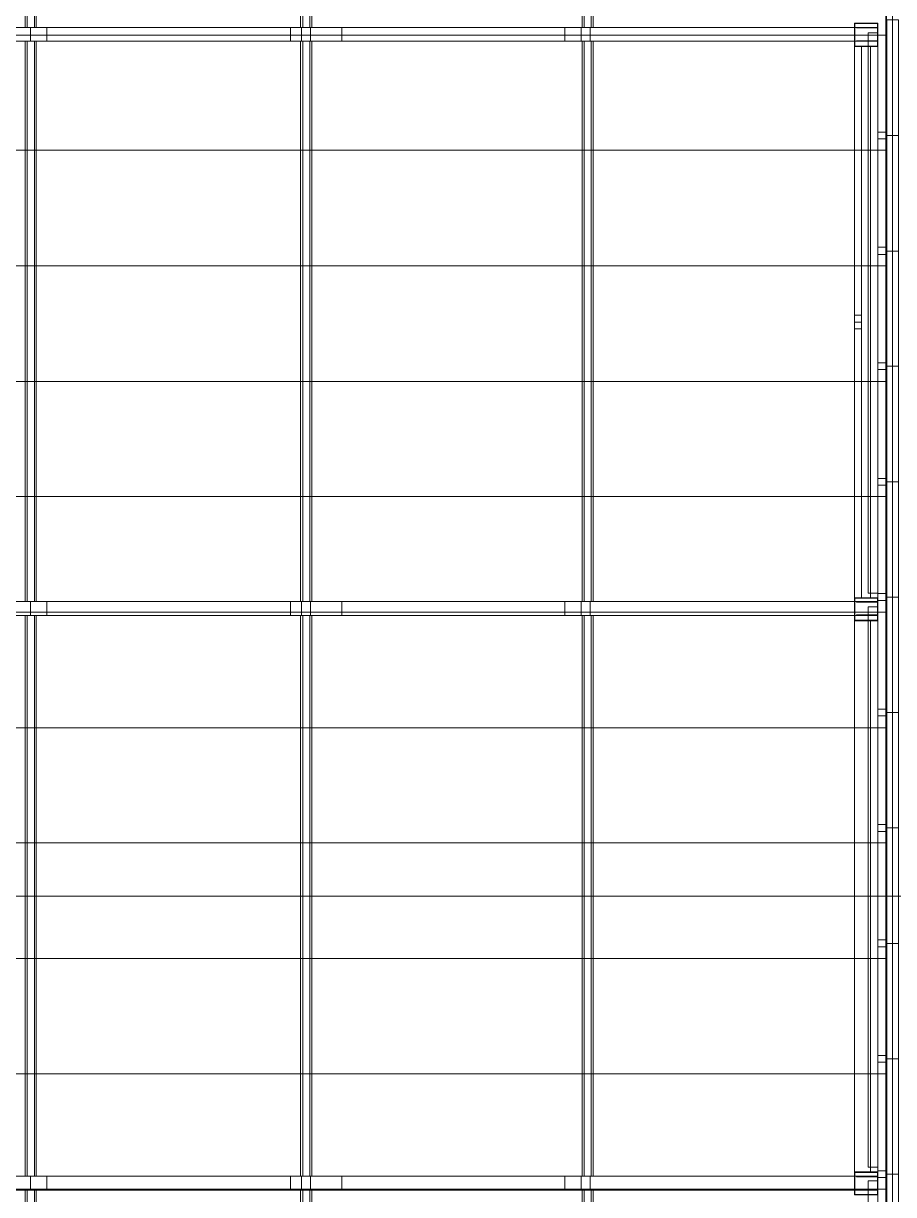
# Model space of a CAD drawing. Header units: centimetres. Extents: x 2816 to 28192, y 2553 to 18332.
# Drawn here: x 9856 to 11771, y 7887 to 10464 of the extents above; entities that cross this region are included whole.
import ezdxf

# ---------------------------------------------------------------- set-up
doc = ezdxf.new("R2010")
doc.units = ezdxf.units.CM
for name, color, linetype in [('PDF_Kaprijatat', 7, 'Continuous'), ('PDF_Numrat e Kuotimit', 7, 'Continuous'), ('PDF_Paneli', 30, 'Continuous'), ('PDF_Shtyllat e Paneleve', 7, 'Continuous'), ('PDF_Themeli', 7, 'Continuous'), ('PDF_Trajet', 7, 'Continuous')]:
    doc.layers.add(name, color=color, linetype=linetype)
doc.layers.add('PDF_Panel Kulmii', color=7, linetype='Continuous', true_color=0xfafafa)
doc.layers.add('PDF_Shtyllat', color=7, linetype='Continuous', true_color=0xfafafa)

msp = doc.modelspace()

# ---------------------------------------------------------------- linework, layer by layer
at = {"layer": 'PDF_Kaprijatat', "lineweight": 0}
for points in [[(9864.8, 11688), (9860.6, 11688), (9860.6, 10455.1), (9864.8, 10455.1), (9864.8, 11688)], [(9864.8, 10455.1), (9884.8, 10455.1), (9884.8, 11688)], [(9884.8, 10455.1), (9880.6, 10455.1), (9880.6, 11688)], [(10471.3, 11688), (10466, 11688), (10466, 10455.1), (10471.3, 10455.1), (10471.3, 11688)], [(10471.3, 10455.1), (10491.3, 10455.1), (10491.3, 11688)], [(10491.3, 10455.1), (10487.1, 10455.1), (10487.1, 11688)], [(11090.4, 11688), (11086.2, 11688), (11086.2, 10455.1), (11090.4, 10455.1), (11090.4, 11688)], [(11090.4, 10455.1), (11110.3, 10455.1), (11110.3, 11688)], [(11110.3, 10455.1), (11106.1, 10455.1), (11106.1, 11688)], [(9246.8, 10455.1), (11735.7, 10455.1), (6756.8, 10455.1), (9246.8, 10455.1)], [(9880.6, 10455.1), (9860.6, 10455.1)], [(9860.6, 10455.1), (9860.6, 10455.1)], [(9864.8, 10455.1), (9864.8, 10455.1)], [(10444, 10424.6), (10444, 10455.1), (9872.2, 10455.1), (9872.2, 10424.6)], [(9872.2, 10455.1), (9872.2, 10424.6)], [(9872.2, 10455.1), (10444, 10455.1)], [(9872.2, 10455.1), (9872.2, 10455.1)], [(9872.2, 10455.1), (9872.2, 10455.1)], [(9880.6, 10455.1), (9880.6, 10455.1)], [(9884.8, 10455.1), (9884.8, 10455.1)], [(9907.9, 10455.1), (9907.9, 10424.6)], [(10468.1, 10424.6), (10468.1, 10455.1), (9907.9, 10455.1)], [(9907.9, 10455.1), (10468.1, 10455.1)], [(9907.9, 10455.1), (9907.9, 10455.1)], [(10444, 10455.1), (10444, 10455.1)], [(10487.1, 10455.1), (10466, 10455.1)], [(10466, 10455.1), (10466, 10455.1)], [(10468.1, 10424.6), (10468.1, 10455.1)], [(10468.1, 10455.1), (10468.1, 10455.1)], [(10471.3, 10455.1), (10471.3, 10455.1)], [(10487.1, 10455.1), (10487.1, 10455.1)], [(10488.1, 10455.1), (11048.3, 10455.1), (11048.3, 10424.6)], [(10488.1, 10455.1), (10488.1, 10424.6), (10488.1, 10455.1)], [(10488.1, 10455.1), (11048.3, 10455.1)], [(10488.1, 10455.1), (10488.1, 10455.1)], [(10491.3, 10455.1), (10491.3, 10455.1)], [(11084.1, 10424.6), (11084.1, 10455.1), (10557.5, 10455.1), (10557.5, 10424.6), (11084.1, 10424.6)], [(10557.5, 10455.1), (11084.1, 10455.1)], [(10557.5, 10455.1), (10557.5, 10455.1)], [(11048.3, 10455.1), (11048.3, 10455.1)], [(11084.1, 10455.1), (11084.1, 10455.1)], [(11084.1, 10455.1), (11084.1, 10424.6)], [(11084.1, 10455.1), (11084.1, 10455.1)], [(11084.1, 10455.1), (11084.1, 10455.1)], [(11106.1, 10455.1), (11086.2, 10455.1)], [(11086.2, 10455.1), (11086.2, 10455.1)], [(11090.4, 10455.1), (11090.4, 10455.1)], [(11104, 10455.1), (11104, 10424.6)], [(11104, 10455.1), (11104, 10424.6)], [(11690.5, 10455.1), (11104, 10455.1), (11689.5, 10455.1)], [(11104, 10455.1), (11104, 10455.1)], [(11104, 10455.1), (11104, 10455.1)], [(11106.1, 10455.1), (11106.1, 10455.1)], [(11110.3, 10455.1), (11110.3, 10455.1)], [(11689.5, 10455.1), (11689.5, 10454), (11735.7, 10454)], [(11690.5, 10455.1), (11689.5, 10455.1)], [(11689.5, 10455.1), (11689.5, 10455.1)], [(11689.5, 10454), (11690.5, 10454)], [(11689.5, 10454), (11689.5, 10454)], [(11735.7, 10454), (11690.5, 10454), (11690.5, 10455.1)], [(11690.5, 10455.1), (11690.5, 10455.1)], [(11690.5, 10454), (11690.5, 10454)], [(11715.7, 10443.5), (11736.8, 10443.5)], [(11715.7, 10443.5), (11715.7, 9210.6), (11736.8, 9210.6)], [(11736.8, 10443.5), (11715.7, 10443.5), (11715.7, 9210.6)], [(11715.7, 10443.5), (11715.7, 10443.5)], [(11715.7, 10443.5), (11715.7, 10443.5)], [(11735.7, 10424.6), (11735.7, 10455.1)], [(11735.7, 10424.6), (11735.7, 10455.1)], [(11735.7, 10455.1), (11735.7, 10455.1)], [(11735.7, 10455.1), (11735.7, 10455.1)], [(11735.7, 10425.6), (11735.7, 10454)], [(11735.7, 10454), (11735.7, 10454)], [(11736.8, 9210.6), (11736.8, 10443.5), (11736.8, 9210.6)], [(11736.8, 10443.5), (11736.8, 10443.5)], [(11736.8, 10443.5), (11736.8, 10443.5)], [(9246.8, 10424.6), (6756.8, 10424.6), (11735.7, 10424.6), (9246.8, 10424.6)], [(9880.6, 10424.6), (9860.6, 10424.6)], [(9860.6, 9191.7), (9864.8, 9191.7), (9864.8, 10424.6), (9860.6, 10424.6), (9860.6, 9191.7)], [(9860.6, 10424.6), (9860.6, 10424.6)], [(9864.8, 9191.7), (9884.8, 9191.7), (9884.8, 10424.6), (9864.8, 10424.6)], [(9864.8, 10424.6), (9864.8, 10424.6)], [(9872.2, 10424.6), (10444, 10424.6), (9872.2, 10424.6)], [(9872.2, 10424.6), (9872.2, 10424.6)], [(9872.2, 10424.6), (9872.2, 10424.6)], [(9884.8, 9191.7), (9880.6, 9191.7), (9880.6, 10424.6), (9884.8, 10424.6)], [(9880.6, 10424.6), (9880.6, 10424.6)], [(9884.8, 10424.6), (9884.8, 10424.6)], [(10468.1, 10424.6), (9907.9, 10424.6), (10468.1, 10424.6)], [(9907.9, 10424.6), (9907.9, 10424.6)], [(10444, 10424.6), (10444, 10424.6)], [(10487.1, 10424.6), (10466, 10424.6)], [(10466, 9191.7), (10471.3, 9191.7), (10471.3, 10424.6), (10466, 10424.6), (10466, 9191.7)], [(10466, 10424.6), (10466, 10424.6)], [(10468.1, 10424.6), (10468.1, 10424.6)], [(10468.1, 10424.6), (10468.1, 10424.6)], [(10471.3, 9191.7), (10491.3, 9191.7), (10491.3, 10424.6), (10471.3, 10424.6)], [(10471.3, 10424.6), (10471.3, 10424.6)], [(10491.3, 9191.7), (10487.1, 9191.7), (10487.1, 10424.6), (10491.3, 10424.6)], [(10487.1, 10424.6), (10487.1, 10424.6)], [(10488.1, 10424.6), (11048.3, 10424.6)], [(10488.1, 10424.6), (10488.1, 10424.6)], [(10488.1, 10424.6), (11048.3, 10424.6)], [(10488.1, 10424.6), (10488.1, 10424.6)], [(10488.1, 10424.6), (10488.1, 10424.6)], [(10491.3, 10424.6), (10491.3, 10424.6)], [(11084.1, 10424.6), (10557.5, 10424.6)], [(10557.5, 10424.6), (10557.5, 10424.6)], [(11048.3, 10424.6), (11048.3, 10424.6)], [(11084.1, 10424.6), (11084.1, 10424.6)], [(11106.1, 10424.6), (11086.2, 10424.6)], [(11086.2, 9191.7), (11090.4, 9191.7), (11090.4, 10424.6), (11086.2, 10424.6), (11086.2, 9191.7)], [(11086.2, 10424.6), (11086.2, 10424.6)], [(11090.4, 9191.7), (11110.3, 9191.7), (11110.3, 10424.6), (11090.4, 10424.6)], [(11090.4, 10424.6), (11090.4, 10424.6)], [(11689.5, 10424.6), (11104, 10424.6), (11690.5, 10424.6)], [(11104, 10424.6), (11104, 10424.6)], [(11104, 10424.6), (11104, 10424.6)], [(11110.3, 9191.7), (11106.1, 9191.7), (11106.1, 10424.6), (11110.3, 10424.6)], [(11106.1, 10424.6), (11106.1, 10424.6)], [(11110.3, 10424.6), (11110.3, 10424.6)], [(11735.7, 10425.6), (11689.5, 10425.6), (11689.5, 10424.6)], [(11689.5, 10425.6), (11690.5, 10425.6)], [(11689.5, 10425.6), (11689.5, 10425.6)], [(11690.5, 10424.6), (11689.5, 10424.6)], [(11689.5, 10424.6), (11689.5, 10424.6)], [(11690.5, 10424.6), (11690.5, 10425.6), (11735.7, 10425.6)], [(11690.5, 10425.6), (11690.5, 10425.6)], [(11690.5, 10424.6), (11690.5, 10424.6)], [(11735.7, 10425.6), (11735.7, 10425.6)], [(11735.7, 10424.6), (11735.7, 10424.6)], [(11735.7, 10424.6), (11735.7, 10424.6)], [(11715.7, 9210.6), (11736.8, 9210.6)], [(11715.7, 9210.6), (11715.7, 9210.6)], [(11715.7, 9210.6), (11715.7, 9210.6)], [(11715.7, 9210.6), (11715.7, 9210.6)], [(11736.8, 9210.6), (11736.8, 9210.6)], [(9246.8, 9191.7), (11735.7, 9191.7), (6756.8, 9191.7), (9246.8, 9191.7)], [(9880.6, 9191.7), (9860.6, 9191.7)], [(9860.6, 9191.7), (9860.6, 9191.7)], [(9864.8, 9191.7), (9864.8, 9191.7)], [(10444, 9161.2), (10444, 9191.7), (9872.2, 9191.7), (9872.2, 9161.2)], [(9872.2, 9191.7), (9872.2, 9161.2)], [(9872.2, 9191.7), (10444, 9191.7)], [(9872.2, 9191.7), (9872.2, 9191.7)], [(9872.2, 9191.7), (9872.2, 9191.7)], [(9880.6, 9191.7), (9880.6, 9191.7)], [(9884.8, 9191.7), (9884.8, 9191.7)], [(9907.9, 9191.7), (9907.9, 9161.2)], [(10468.1, 9161.2), (10468.1, 9191.7), (9907.9, 9191.7)], [(9907.9, 9191.7), (10468.1, 9191.7)], [(9907.9, 9191.7), (9907.9, 9191.7)], [(10444, 9191.7), (10444, 9191.7)], [(10487.1, 9191.7), (10466, 9191.7)], [(10466, 9191.7), (10466, 9191.7)], [(10468.1, 9161.2), (10468.1, 9191.7)], [(10468.1, 9191.7), (10468.1, 9191.7)], [(10471.3, 9191.7), (10471.3, 9191.7)], [(10487.1, 9191.7), (10487.1, 9191.7)], [(10488.1, 9191.7), (11048.3, 9191.7), (11048.3, 9161.2)], [(10488.1, 9191.7), (10488.1, 9161.2), (10488.1, 9191.7)], [(10488.1, 9191.7), (11048.3, 9191.7)], [(10488.1, 9191.7), (10488.1, 9191.7)], [(10491.3, 9191.7), (10491.3, 9191.7)], [(11084.1, 9161.2), (11084.1, 9191.7), (10557.5, 9191.7), (10557.5, 9161.2), (11084.1, 9161.2)], [(10557.5, 9191.7), (11084.1, 9191.7)], [(10557.5, 9191.7), (10557.5, 9191.7)], [(11048.3, 9191.7), (11048.3, 9191.7)], [(11084.1, 9191.7), (11084.1, 9191.7)], [(11084.1, 9191.7), (11084.1, 9161.2)], [(11084.1, 9191.7), (11084.1, 9191.7)], [(11084.1, 9191.7), (11084.1, 9191.7)], [(11106.1, 9191.7), (11086.2, 9191.7)], [(11086.2, 9191.7), (11086.2, 9191.7)], [(11090.4, 9191.7), (11090.4, 9191.7)], [(11104, 9191.7), (11104, 9161.2)], [(11104, 9191.7), (11104, 9161.2)], [(11690.5, 9191.7), (11104, 9191.7), (11689.5, 9191.7)], [(11104, 9191.7), (11104, 9191.7)], [(11104, 9191.7), (11104, 9191.7)], [(11106.1, 9191.7), (11106.1, 9191.7)], [(11110.3, 9191.7), (11110.3, 9191.7)], [(11689.5, 9191.7), (11689.5, 9190.6), (11735.7, 9190.6)], [(11690.5, 9191.7), (11689.5, 9191.7)], [(11689.5, 9191.7), (11689.5, 9191.7)], [(11689.5, 9190.6), (11690.5, 9190.6)], [(11689.5, 9190.6), (11689.5, 9190.6)], [(11735.7, 9190.6), (11690.5, 9190.6), (11690.5, 9191.7)], [(11690.5, 9191.7), (11690.5, 9191.7)], [(11690.5, 9190.6), (11690.5, 9190.6)], [(11715.7, 9180.1), (11736.8, 9180.1)], [(11715.7, 9180.1), (11715.7, 7947.2)], [(11736.8, 9180.1), (11715.7, 9180.1), (11715.7, 7947.2), (11736.8, 7947.2)], [(11715.7, 9180.1), (11715.7, 9180.1)], [(11715.7, 9180.1), (11715.7, 9180.1)], [(11735.7, 9161.2), (11735.7, 9191.7)], [(11735.7, 9161.2), (11735.7, 9191.7)], [(11735.7, 9191.7), (11735.7, 9191.7)], [(11735.7, 9191.7), (11735.7, 9191.7)], [(11735.7, 9162.3), (11735.7, 9190.6)], [(11735.7, 9190.6), (11735.7, 9190.6)], [(11736.8, 9180.1), (11736.8, 7947.2), (11736.8, 9180.1)], [(11736.8, 9180.1), (11736.8, 9180.1)], [(11736.8, 9180.1), (11736.8, 9180.1)], [(9246.8, 9161.2), (6756.8, 9161.2), (11735.7, 9161.2), (9246.8, 9161.2)], [(9880.6, 9161.2), (9860.6, 9161.2)], [(9864.8, 9161.2), (9860.6, 9161.2), (9860.6, 7927.3), (9864.8, 7927.3), (9864.8, 9161.2)], [(9860.6, 9161.2), (9860.6, 9161.2)], [(9864.8, 9161.2), (9884.8, 9161.2)], [(9864.8, 7927.3), (9884.8, 7927.3), (9884.8, 9161.2)], [(9864.8, 9161.2), (9864.8, 9161.2)], [(9872.2, 9161.2), (10444, 9161.2), (9872.2, 9161.2)], [(9872.2, 9161.2), (9872.2, 9161.2)], [(9872.2, 9161.2), (9872.2, 9161.2)], [(9884.8, 9161.2), (9880.6, 9161.2)], [(9884.8, 7927.3), (9880.6, 7927.3), (9880.6, 9161.2)], [(9880.6, 9161.2), (9880.6, 9161.2)], [(9884.8, 9161.2), (9884.8, 9161.2)], [(10468.1, 9161.2), (9907.9, 9161.2), (10468.1, 9161.2)], [(9907.9, 9161.2), (9907.9, 9161.2)], [(10444, 9161.2), (10444, 9161.2)], [(10487.1, 9161.2), (10466, 9161.2)], [(10471.3, 9161.2), (10466, 9161.2), (10466, 7927.3), (10471.3, 7927.3), (10471.3, 9161.2)], [(10466, 9161.2), (10466, 9161.2)], [(10468.1, 9161.2), (10468.1, 9161.2)], [(10468.1, 9161.2), (10468.1, 9161.2)], [(10471.3, 9161.2), (10491.3, 9161.2)], [(10471.3, 7927.3), (10491.3, 7927.3), (10491.3, 9161.2)], [(10471.3, 9161.2), (10471.3, 9161.2)], [(10491.3, 9161.2), (10487.1, 9161.2)], [(10491.3, 7927.3), (10487.1, 7927.3), (10487.1, 9161.2)], [(10487.1, 9161.2), (10487.1, 9161.2)], [(10488.1, 9161.2), (11048.3, 9161.2)], [(10488.1, 9161.2), (10488.1, 9161.2)], [(10488.1, 9161.2), (11048.3, 9161.2)], [(10488.1, 9161.2), (10488.1, 9161.2)], [(10488.1, 9161.2), (10488.1, 9161.2)], [(10491.3, 9161.2), (10491.3, 9161.2)], [(11084.1, 9161.2), (10557.5, 9161.2)], [(10557.5, 9161.2), (10557.5, 9161.2)], [(11048.3, 9161.2), (11048.3, 9161.2)], [(11084.1, 9161.2), (11084.1, 9161.2)], [(11106.1, 9161.2), (11086.2, 9161.2)], [(11090.4, 9161.2), (11086.2, 9161.2), (11086.2, 7927.3), (11090.4, 7927.3), (11090.4, 9161.2)], [(11086.2, 9161.2), (11086.2, 9161.2)], [(11090.4, 9161.2), (11110.3, 9161.2)], [(11090.4, 7927.3), (11110.3, 7927.3), (11110.3, 9161.2)], [(11090.4, 9161.2), (11090.4, 9161.2)], [(11689.5, 9161.2), (11104, 9161.2), (11690.5, 9161.2)], [(11104, 9161.2), (11104, 9161.2)], [(11104, 9161.2), (11104, 9161.2)], [(11110.3, 9161.2), (11106.1, 9161.2)], [(11110.3, 7927.3), (11106.1, 7927.3), (11106.1, 9161.2)], [(11106.1, 9161.2), (11106.1, 9161.2)], [(11110.3, 9161.2), (11110.3, 9161.2)], [(11735.7, 9162.3), (11689.5, 9162.3), (11689.5, 9161.2)], [(11689.5, 9162.3), (11690.5, 9162.3)], [(11689.5, 9162.3), (11689.5, 9162.3)], [(11690.5, 9161.2), (11689.5, 9161.2)], [(11689.5, 9161.2), (11689.5, 9161.2)], [(11690.5, 9161.2), (11690.5, 9162.3), (11735.7, 9162.3)], [(11690.5, 9162.3), (11690.5, 9162.3)], [(11690.5, 9161.2), (11690.5, 9161.2)], [(11735.7, 9162.3), (11735.7, 9162.3)], [(11735.7, 9161.2), (11735.7, 9161.2)], [(11735.7, 9161.2), (11735.7, 9161.2)], [(11715.7, 7947.2), (11736.8, 7947.2)], [(11715.7, 7947.2), (11715.7, 7947.2)], [(11715.7, 7947.2), (11715.7, 7947.2)], [(11736.8, 7947.2), (11736.8, 7947.2)], [(11736.8, 7947.2), (11736.8, 7947.2)], [(9246.8, 7927.3), (11735.7, 7927.3), (6756.8, 7927.3), (9246.8, 7927.3)], [(9880.6, 7927.3), (9860.6, 7927.3)], [(9860.6, 7927.3), (9860.6, 7927.3)], [(9864.8, 7927.3), (9864.8, 7927.3)], [(10444, 7896.8), (10444, 7927.3), (9872.2, 7927.3), (9872.2, 7896.8)], [(9872.2, 7927.3), (9872.2, 7896.8)], [(9872.2, 7927.3), (10444, 7927.3)], [(9872.2, 7927.3), (9872.2, 7927.3)], [(9872.2, 7927.3), (9872.2, 7927.3)], [(9880.6, 7927.3), (9880.6, 7927.3)], [(9884.8, 7927.3), (9884.8, 7927.3)], [(9907.9, 7927.3), (9907.9, 7896.8)], [(10468.1, 7896.8), (10468.1, 7927.3), (9907.9, 7927.3)], [(9907.9, 7927.3), (10468.1, 7927.3)], [(9907.9, 7927.3), (9907.9, 7927.3)], [(10444, 7927.3), (10444, 7927.3)], [(10487.1, 7927.3), (10466, 7927.3)], [(10466, 7927.3), (10466, 7927.3)], [(10468.1, 7896.8), (10468.1, 7927.3)], [(10468.1, 7927.3), (10468.1, 7927.3)], [(10471.3, 7927.3), (10471.3, 7927.3)], [(10487.1, 7927.3), (10487.1, 7927.3)], [(10488.1, 7927.3), (11048.3, 7927.3), (11048.3, 7896.8)], [(10488.1, 7927.3), (10488.1, 7896.8), (10488.1, 7927.3)], [(10488.1, 7927.3), (11048.3, 7927.3)], [(10488.1, 7927.3), (10488.1, 7927.3)], [(10491.3, 7927.3), (10491.3, 7927.3)], [(11084.1, 7896.8), (11084.1, 7927.3), (10557.5, 7927.3), (10557.5, 7896.8), (11084.1, 7896.8)], [(10557.5, 7927.3), (11084.1, 7927.3)], [(10557.5, 7927.3), (10557.5, 7927.3)], [(11048.3, 7927.3), (11048.3, 7927.3)], [(11084.1, 7927.3), (11084.1, 7927.3)], [(11084.1, 7927.3), (11084.1, 7896.8)], [(11084.1, 7927.3), (11084.1, 7927.3)], [(11084.1, 7927.3), (11084.1, 7927.3)], [(11106.1, 7927.3), (11086.2, 7927.3)], [(11086.2, 7927.3), (11086.2, 7927.3)], [(11090.4, 7927.3), (11090.4, 7927.3)], [(11104, 7927.3), (11104, 7896.8)], [(11104, 7927.3), (11104, 7896.8)], [(11690.5, 7927.3), (11104, 7927.3), (11689.5, 7927.3)], [(11104, 7927.3), (11104, 7927.3)], [(11104, 7927.3), (11104, 7927.3)], [(11106.1, 7927.3), (11106.1, 7927.3)], [(11110.3, 7927.3), (11110.3, 7927.3)], [(11689.5, 7927.3), (11689.5, 7926.2), (11735.7, 7926.2)], [(11690.5, 7927.3), (11689.5, 7927.3)], [(11689.5, 7927.3), (11689.5, 7927.3)], [(11689.5, 7926.2), (11690.5, 7926.2)], [(11689.5, 7926.2), (11689.5, 7926.2)], [(11735.7, 7926.2), (11690.5, 7926.2), (11690.5, 7927.3)], [(11690.5, 7927.3), (11690.5, 7927.3)], [(11690.5, 7926.2), (11690.5, 7926.2)], [(11715.7, 7916.8), (11736.8, 7916.8)], [(11715.7, 7916.8), (11715.7, 6682.8), (11736.8, 6682.8)], [(11736.8, 7916.8), (11715.7, 7916.8), (11715.7, 6682.8)], [(11715.7, 7916.8), (11715.7, 7916.8)], [(11715.7, 7916.8), (11715.7, 7916.8)], [(11735.7, 7896.8), (11735.7, 7927.3)], [(11735.7, 7896.8), (11735.7, 7927.3)], [(11735.7, 7927.3), (11735.7, 7927.3)], [(11735.7, 7927.3), (11735.7, 7927.3)], [(11735.7, 7897.8), (11735.7, 7926.2)], [(11735.7, 7926.2), (11735.7, 7926.2)], [(11736.8, 6682.8), (11736.8, 7916.8), (11736.8, 6682.8)], [(11736.8, 7916.8), (11736.8, 7916.8)], [(11736.8, 7916.8), (11736.8, 7916.8)], [(9246.8, 7896.8), (6756.8, 7896.8), (11735.7, 7896.8), (9246.8, 7896.8)], [(9880.6, 7896.8), (9860.6, 7896.8)], [(9860.6, 6663.9), (9864.8, 6663.9), (9864.8, 7896.8), (9860.6, 7896.8), (9860.6, 6663.9)], [(9860.6, 7896.8), (9860.6, 7896.8)], [(9864.8, 6663.9), (9884.8, 6663.9), (9884.8, 7896.8), (9864.8, 7896.8)], [(9864.8, 7896.8), (9864.8, 7896.8)], [(9872.2, 7896.8), (10444, 7896.8), (9872.2, 7896.8)], [(9872.2, 7896.8), (9872.2, 7896.8)], [(9872.2, 7896.8), (9872.2, 7896.8)], [(9884.8, 6663.9), (9880.6, 6663.9), (9880.6, 7896.8), (9884.8, 7896.8)], [(9880.6, 7896.8), (9880.6, 7896.8)], [(9884.8, 7896.8), (9884.8, 7896.8)], [(10468.1, 7896.8), (9907.9, 7896.8), (10468.1, 7896.8)], [(9907.9, 7896.8), (9907.9, 7896.8)], [(10444, 7896.8), (10444, 7896.8)], [(10487.1, 7896.8), (10466, 7896.8)], [(10466, 6663.9), (10471.3, 6663.9), (10471.3, 7896.8), (10466, 7896.8), (10466, 6663.9)], [(10466, 7896.8), (10466, 7896.8)], [(10468.1, 7896.8), (10468.1, 7896.8)], [(10468.1, 7896.8), (10468.1, 7896.8)], [(10471.3, 6663.9), (10491.3, 6663.9), (10491.3, 7896.8), (10471.3, 7896.8)], [(10471.3, 7896.8), (10471.3, 7896.8)], [(10491.3, 6663.9), (10487.1, 6663.9), (10487.1, 7896.8), (10491.3, 7896.8)], [(10487.1, 7896.8), (10487.1, 7896.8)], [(10488.1, 7896.8), (11048.3, 7896.8)], [(10488.1, 7896.8), (10488.1, 7896.8)], [(10488.1, 7896.8), (11048.3, 7896.8)], [(10488.1, 7896.8), (10488.1, 7896.8)], [(10488.1, 7896.8), (10488.1, 7896.8)], [(10491.3, 7896.8), (10491.3, 7896.8)], [(11084.1, 7896.8), (10557.5, 7896.8)], [(10557.5, 7896.8), (10557.5, 7896.8)], [(11048.3, 7896.8), (11048.3, 7896.8)], [(11084.1, 7896.8), (11084.1, 7896.8)], [(11106.1, 7896.8), (11086.2, 7896.8)], [(11086.2, 6663.9), (11090.4, 6663.9), (11090.4, 7896.8), (11086.2, 7896.8), (11086.2, 6663.9)], [(11086.2, 7896.8), (11086.2, 7896.8)], [(11090.4, 6663.9), (11110.3, 6663.9), (11110.3, 7896.8), (11090.4, 7896.8)], [(11090.4, 7896.8), (11090.4, 7896.8)], [(11689.5, 7896.8), (11104, 7896.8), (11690.5, 7896.8)], [(11104, 7896.8), (11104, 7896.8)], [(11104, 7896.8), (11104, 7896.8)], [(11110.3, 6663.9), (11106.1, 6663.9), (11106.1, 7896.8), (11110.3, 7896.8)], [(11106.1, 7896.8), (11106.1, 7896.8)], [(11110.3, 7896.8), (11110.3, 7896.8)], [(11735.7, 7897.8), (11689.5, 7897.8), (11689.5, 7896.8)], [(11689.5, 7897.8), (11690.5, 7897.8)], [(11689.5, 7897.8), (11689.5, 7897.8)], [(11690.5, 7896.8), (11689.5, 7896.8)], [(11689.5, 7896.8), (11689.5, 7896.8)], [(11690.5, 7896.8), (11690.5, 7897.8), (11735.7, 7897.8)], [(11690.5, 7897.8), (11690.5, 7897.8)], [(11690.5, 7896.8), (11690.5, 7896.8)], [(11735.7, 7897.8), (11735.7, 7897.8)], [(11735.7, 7896.8), (11735.7, 7896.8)], [(11735.7, 7896.8), (11735.7, 7896.8)]]:
    msp.add_lwpolyline(points, dxfattribs=at)
at = {"layer": 'PDF_Numrat e Kuotimit', "lineweight": 0}
msp.add_lwpolyline([(2999.3, 8543.2), (20540.5, 8543.2)], dxfattribs=at)
at = {"layer": 'PDF_Panel Kulmii', "lineweight": 0}
for points in [[(11754.6, 10692.6), (11754.6, 10438.3)], [(11755.7, 10692.6), (11755.7, 10438.3)], [(9246.8, 10438.3), (11754.6, 10438.3), (11755.7, 10438.3), (9248.9, 10438.3), (9246.8, 10438.3)], [(9246.8, 10438.3), (11754.6, 10438.3)], [(9248.9, 10438.3), (11755.7, 10438.3), (11754.6, 10438.3)], [(11754.6, 10438.3), (11754.6, 10438.3)], [(11754.6, 10438.3), (11754.6, 10185)], [(11754.6, 10438.3), (11754.6, 10438.3)], [(11755.7, 10438.3), (11755.7, 10438.3)], [(11755.7, 10438.3), (11755.7, 10185)], [(11755.7, 10438.3), (11755.7, 10438.3)], [(9246.8, 10185), (11754.6, 10185), (11755.7, 10185), (9248.9, 10185), (9246.8, 10185)], [(9246.8, 10185), (11754.6, 10185)], [(9248.9, 10185), (11755.7, 10185), (11754.6, 10185)], [(11754.6, 10185), (11754.6, 10185)], [(11754.6, 10185), (11754.6, 9930.6)], [(11754.6, 10185), (11754.6, 10185)], [(11755.7, 10185), (11755.7, 10185)], [(11755.7, 10185), (11755.7, 9930.6)], [(11755.7, 10185), (11755.7, 10185)], [(9246.8, 9930.6), (11754.6, 9930.6), (11755.7, 9930.6), (9248.9, 9930.6), (9246.8, 9930.6)], [(9246.8, 9930.6), (11754.6, 9930.6)], [(9248.9, 9930.6), (11755.7, 9930.6), (11754.6, 9930.6)], [(11754.6, 9930.6), (11754.6, 9930.6)], [(11754.6, 9930.6), (11754.6, 9676.2)], [(11754.6, 9930.6), (11754.6, 9930.6)], [(11755.7, 9930.6), (11755.7, 9930.6)], [(11755.7, 9930.6), (11755.7, 9676.2)], [(11755.7, 9930.6), (11755.7, 9930.6)], [(9246.8, 9676.2), (11754.6, 9676.2), (11755.7, 9676.2), (9248.9, 9676.2), (9246.8, 9676.2)], [(9246.8, 9676.2), (11754.6, 9676.2)], [(9248.9, 9676.2), (11755.7, 9676.2), (11754.6, 9676.2)], [(11754.6, 9676.2), (11754.6, 9676.2)], [(11754.6, 9676.2), (11754.6, 9422.9)], [(11754.6, 9676.2), (11754.6, 9676.2)], [(11755.7, 9676.2), (11755.7, 9676.2)], [(11755.7, 9676.2), (11755.7, 9422.9)], [(11755.7, 9676.2), (11755.7, 9676.2)], [(9246.8, 9422.9), (11754.6, 9422.9), (11755.7, 9422.9), (9248.9, 9422.9), (9246.8, 9422.9)], [(9246.8, 9422.9), (11754.6, 9422.9)], [(9248.9, 9422.9), (11755.7, 9422.9), (11754.6, 9422.9)], [(11754.6, 9422.9), (11754.6, 9422.9)], [(11754.6, 9422.9), (11754.6, 9168.6)], [(11754.6, 9422.9), (11754.6, 9422.9)], [(11755.7, 9422.9), (11755.7, 9422.9)], [(11755.7, 9422.9), (11755.7, 9168.6)], [(11755.7, 9422.9), (11755.7, 9422.9)], [(9246.8, 9168.6), (11754.6, 9168.6), (11755.7, 9168.6), (9248.9, 9168.6), (9246.8, 9168.6)], [(9246.8, 9168.6), (11754.6, 9168.6)], [(9248.9, 9168.6), (11755.7, 9168.6), (11754.6, 9168.6)], [(11754.6, 9168.6), (11754.6, 9168.6)], [(11754.6, 9168.6), (11754.6, 8914.2)], [(11754.6, 9168.6), (11754.6, 9168.6)], [(11755.7, 9168.6), (11755.7, 9168.6)], [(11755.7, 9168.6), (11755.7, 8914.2)], [(11755.7, 9168.6), (11755.7, 9168.6)], [(9246.8, 8914.2), (11754.6, 8914.2), (11755.7, 8914.2), (9248.9, 8914.2), (9246.8, 8914.2)], [(9246.8, 8914.2), (11754.6, 8914.2)], [(9248.9, 8914.2), (11755.7, 8914.2), (11754.6, 8914.2)], [(11754.6, 8914.2), (11754.6, 8914.2)], [(11754.6, 8914.2), (11754.6, 8660.9)], [(11754.6, 8914.2), (11754.6, 8914.2)], [(11755.7, 8914.2), (11755.7, 8914.2)], [(11755.7, 8914.2), (11755.7, 8660.9)], [(11755.7, 8914.2), (11755.7, 8914.2)], [(9246.8, 8660.9), (11754.6, 8660.9), (11755.7, 8660.9), (9248.9, 8660.9), (9246.8, 8660.9)], [(9246.8, 8660.9), (11754.6, 8660.9)], [(9248.9, 8660.9), (11755.7, 8660.9), (11754.6, 8660.9)], [(11754.6, 8660.9), (11754.6, 8660.9)], [(11754.6, 8660.9), (11754.6, 8406.6)], [(11754.6, 8660.9), (11754.6, 8660.9)], [(11755.7, 8660.9), (11755.7, 8660.9)], [(11755.7, 8660.9), (11755.7, 8406.6)], [(11755.7, 8660.9), (11755.7, 8660.9)], [(9246.8, 8406.6), (11754.6, 8406.6), (11755.7, 8406.6), (9248.9, 8406.6), (9246.8, 8406.6)], [(9246.8, 8406.6), (11754.6, 8406.6)], [(9248.9, 8406.6), (11755.7, 8406.6), (11754.6, 8406.6)], [(11754.6, 8406.6), (11754.6, 8406.6)], [(11754.6, 8406.6), (11754.6, 8152.2)], [(11754.6, 8406.6), (11754.6, 8406.6)], [(11755.7, 8406.6), (11755.7, 8406.6)], [(11755.7, 8406.6), (11755.7, 8152.2)], [(11755.7, 8406.6), (11755.7, 8406.6)], [(9246.8, 8152.2), (11754.6, 8152.2), (11755.7, 8152.2), (9248.9, 8152.2), (9246.8, 8152.2)], [(9246.8, 8152.2), (11754.6, 8152.2)], [(9248.9, 8152.2), (11755.7, 8152.2), (11754.6, 8152.2)], [(11754.6, 8152.2), (11754.6, 8152.2)], [(11754.6, 8152.2), (11754.6, 7898.9)], [(11754.6, 8152.2), (11754.6, 8152.2)], [(11755.7, 8152.2), (11755.7, 8152.2)], [(11755.7, 8152.2), (11755.7, 7898.9)], [(11755.7, 8152.2), (11755.7, 8152.2)], [(9246.8, 7898.9), (11754.6, 7898.9), (11755.7, 7898.9), (9248.9, 7898.9), (9246.8, 7898.9)], [(9246.8, 7898.9), (11754.6, 7898.9)], [(9248.9, 7898.9), (11755.7, 7898.9), (11754.6, 7898.9)], [(11754.6, 7898.9), (11754.6, 7898.9)], [(11754.6, 7898.9), (11754.6, 7644.5)], [(11754.6, 7898.9), (11754.6, 7898.9)], [(11755.7, 7898.9), (11755.7, 7898.9)], [(11755.7, 7898.9), (11755.7, 7644.5)], [(11755.7, 7898.9), (11755.7, 7898.9)]]:
    msp.add_lwpolyline(points, dxfattribs=at)
at = {"layer": 'PDF_Paneli', "lineweight": 0}
for points in [[(11769.4, 10471.9), (11756.7, 10471.9), (11756.7, 10217.5)], [(11769.4, 10217.5), (11756.7, 10217.5), (11756.7, 10471.9), (11769.4, 10471.9)], [(11769.4, 10471.9), (11769.4, 10217.5), (11769.4, 10471.9)], [(11769.4, 10471.9), (11782, 10471.9), (11782, 10217.5), (11769.4, 10217.5), (11769.4, 10471.9), (11769.4, 10217.5)], [(11769.4, 10471.9), (11782, 10471.9), (11782, 10217.5), (11769.4, 10217.5)], [(11769.4, 10217.5), (11756.7, 10217.5)], [(11756.7, 10217.5), (11756.7, 10217.5)], [(11769.4, 10217.5), (11756.7, 10217.5), (11756.7, 9963.2)], [(11756.7, 10217.5), (11756.7, 10217.5)], [(11769.4, 9963.2), (11756.7, 9963.2), (11756.7, 10217.5), (11769.4, 10217.5)], [(11756.7, 10217.5), (11756.7, 10217.5)], [(11769.4, 10217.5), (11769.4, 10217.5)], [(11769.4, 10217.5), (11769.4, 9963.2), (11769.4, 10217.5)], [(11769.4, 10217.5), (11769.4, 10217.5)], [(11769.4, 10217.5), (11769.4, 10217.5)], [(11769.4, 10217.5), (11782, 10217.5), (11782, 9963.2), (11769.4, 9963.2), (11769.4, 10217.5), (11769.4, 9963.2)], [(11769.4, 10217.5), (11782, 10217.5), (11782, 9963.2), (11769.4, 9963.2)], [(11769.4, 10217.5), (11769.4, 10217.5)], [(11769.4, 9963.2), (11756.7, 9963.2)], [(11756.7, 9963.2), (11756.7, 9963.2)], [(11769.4, 9963.2), (11756.7, 9963.2), (11756.7, 9709.9)], [(11756.7, 9963.2), (11756.7, 9963.2)], [(11769.4, 9709.9), (11756.7, 9709.9), (11756.7, 9963.2), (11769.4, 9963.2)], [(11756.7, 9963.2), (11756.7, 9963.2)], [(11769.4, 9963.2), (11769.4, 9963.2)], [(11769.4, 9963.2), (11769.4, 9709.9), (11769.4, 9963.2)], [(11769.4, 9963.2), (11769.4, 9963.2)], [(11769.4, 9963.2), (11769.4, 9963.2)], [(11769.4, 9963.2), (11782, 9963.2), (11782, 9709.9), (11769.4, 9709.9), (11769.4, 9963.2), (11769.4, 9709.9)], [(11769.4, 9963.2), (11782, 9963.2), (11782, 9709.9), (11769.4, 9709.9)], [(11769.4, 9963.2), (11769.4, 9963.2)], [(11769.4, 9709.9), (11756.7, 9709.9)], [(11756.7, 9709.9), (11756.7, 9709.9)], [(11769.4, 9709.9), (11756.7, 9709.9), (11756.7, 9455.5)], [(11756.7, 9709.9), (11756.7, 9709.9)], [(11769.4, 9455.5), (11756.7, 9455.5), (11756.7, 9709.9), (11769.4, 9709.9)], [(11756.7, 9709.9), (11756.7, 9709.9)], [(11769.4, 9709.9), (11769.4, 9709.9)], [(11769.4, 9709.9), (11769.4, 9455.5), (11769.4, 9709.9)], [(11769.4, 9709.9), (11769.4, 9709.9)], [(11769.4, 9709.9), (11769.4, 9709.9)], [(11769.4, 9709.9), (11782, 9709.9), (11782, 9455.5), (11769.4, 9455.5), (11769.4, 9709.9), (11769.4, 9455.5)], [(11769.4, 9709.9), (11782, 9709.9), (11782, 9455.5), (11769.4, 9455.5)], [(11769.4, 9709.9), (11769.4, 9709.9)], [(11769.4, 9455.5), (11756.7, 9455.5)], [(11756.7, 9455.5), (11756.7, 9455.5)], [(11769.4, 9455.5), (11756.7, 9455.5), (11756.7, 9201.2)], [(11756.7, 9455.5), (11756.7, 9455.5)], [(11769.4, 9201.2), (11756.7, 9201.2), (11756.7, 9455.5), (11769.4, 9455.5)], [(11756.7, 9455.5), (11756.7, 9455.5)], [(11769.4, 9455.5), (11769.4, 9455.5)], [(11769.4, 9455.5), (11769.4, 9201.2), (11769.4, 9455.5)], [(11769.4, 9455.5), (11769.4, 9455.5)], [(11769.4, 9455.5), (11769.4, 9455.5)], [(11769.4, 9455.5), (11782, 9455.5), (11782, 9201.2), (11769.4, 9201.2), (11769.4, 9455.5), (11769.4, 9201.2)], [(11769.4, 9455.5), (11782, 9455.5), (11782, 9201.2), (11769.4, 9201.2)], [(11769.4, 9455.5), (11769.4, 9455.5)], [(11769.4, 9201.2), (11756.7, 9201.2)], [(11756.7, 9201.2), (11756.7, 9201.2)], [(11769.4, 9201.2), (11756.7, 9201.2), (11756.7, 8947.9)], [(11756.7, 9201.2), (11756.7, 9201.2)], [(11769.4, 8947.9), (11756.7, 8947.9), (11756.7, 9201.2), (11769.4, 9201.2)], [(11756.7, 9201.2), (11756.7, 9201.2)], [(11769.4, 9201.2), (11769.4, 9201.2)], [(11769.4, 9201.2), (11769.4, 8947.9), (11769.4, 9201.2)], [(11769.4, 9201.2), (11769.4, 9201.2)], [(11769.4, 9201.2), (11769.4, 9201.2)], [(11769.4, 9201.2), (11782, 9201.2), (11782, 8947.9), (11769.4, 8947.9), (11769.4, 9201.2), (11769.4, 8947.9)], [(11769.4, 9201.2), (11782, 9201.2), (11782, 8947.9), (11769.4, 8947.9)], [(11769.4, 9201.2), (11769.4, 9201.2)], [(11769.4, 8947.9), (11756.7, 8947.9)], [(11756.7, 8947.9), (11756.7, 8947.9)], [(11769.4, 8947.9), (11756.7, 8947.9), (11756.7, 8693.5)], [(11756.7, 8947.9), (11756.7, 8947.9)], [(11769.4, 8693.5), (11756.7, 8693.5), (11756.7, 8947.9), (11769.4, 8947.9)], [(11756.7, 8947.9), (11756.7, 8947.9)], [(11769.4, 8947.9), (11769.4, 8947.9)], [(11769.4, 8947.9), (11769.4, 8693.5), (11769.4, 8947.9)], [(11769.4, 8947.9), (11769.4, 8947.9)], [(11769.4, 8947.9), (11769.4, 8947.9)], [(11769.4, 8947.9), (11782, 8947.9), (11782, 8693.5), (11769.4, 8693.5), (11769.4, 8947.9), (11769.4, 8693.5)], [(11769.4, 8947.9), (11782, 8947.9), (11782, 8693.5), (11769.4, 8693.5)], [(11769.4, 8947.9), (11769.4, 8947.9)], [(11769.4, 8693.5), (11756.7, 8693.5)], [(11756.7, 8693.5), (11756.7, 8693.5)], [(11769.4, 8693.5), (11756.7, 8693.5), (11756.7, 8439.1)], [(11756.7, 8693.5), (11756.7, 8693.5)], [(11769.4, 8439.1), (11756.7, 8439.1), (11756.7, 8693.5), (11769.4, 8693.5)], [(11756.7, 8693.5), (11756.7, 8693.5)], [(11769.4, 8693.5), (11769.4, 8693.5)], [(11769.4, 8693.5), (11769.4, 8439.1), (11769.4, 8693.5)], [(11769.4, 8693.5), (11769.4, 8693.5)], [(11769.4, 8693.5), (11769.4, 8693.5)], [(11769.4, 8693.5), (11782, 8693.5), (11782, 8439.1), (11769.4, 8439.1), (11769.4, 8693.5), (11769.4, 8439.1)], [(11769.4, 8693.5), (11782, 8693.5), (11782, 8439.1), (11769.4, 8439.1)], [(11769.4, 8693.5), (11769.4, 8693.5)], [(11769.4, 8439.1), (11756.7, 8439.1)], [(11756.7, 8439.1), (11756.7, 8439.1)], [(11769.4, 8439.1), (11756.7, 8439.1), (11756.7, 8185.8)], [(11756.7, 8439.1), (11756.7, 8439.1)], [(11769.4, 8185.8), (11756.7, 8185.8), (11756.7, 8439.1), (11769.4, 8439.1)], [(11756.7, 8439.1), (11756.7, 8439.1)], [(11769.4, 8439.1), (11769.4, 8439.1)], [(11769.4, 8439.1), (11769.4, 8185.8), (11769.4, 8439.1)], [(11769.4, 8439.1), (11769.4, 8439.1)], [(11769.4, 8439.1), (11769.4, 8439.1)], [(11769.4, 8439.1), (11782, 8439.1), (11782, 8185.8), (11769.4, 8185.8), (11769.4, 8439.1), (11769.4, 8185.8)], [(11769.4, 8439.1), (11782, 8439.1), (11782, 8185.8), (11769.4, 8185.8)], [(11769.4, 8439.1), (11769.4, 8439.1)], [(11769.4, 8185.8), (11756.7, 8185.8)], [(11756.7, 8185.8), (11756.7, 8185.8)], [(11769.4, 8185.8), (11756.7, 8185.8), (11756.7, 7931.5)], [(11756.7, 8185.8), (11756.7, 8185.8)], [(11769.4, 7931.5), (11756.7, 7931.5), (11756.7, 8185.8), (11769.4, 8185.8)], [(11756.7, 8185.8), (11756.7, 8185.8)], [(11769.4, 8185.8), (11769.4, 8185.8)], [(11769.4, 8185.8), (11769.4, 7931.5), (11769.4, 8185.8)], [(11769.4, 8185.8), (11769.4, 8185.8)], [(11769.4, 8185.8), (11769.4, 8185.8)], [(11769.4, 8185.8), (11782, 8185.8), (11782, 7931.5), (11769.4, 7931.5), (11769.4, 8185.8), (11769.4, 7931.5)], [(11769.4, 8185.8), (11782, 8185.8), (11782, 7931.5), (11769.4, 7931.5)], [(11769.4, 8185.8), (11769.4, 8185.8)], [(11769.4, 7931.5), (11756.7, 7931.5)], [(11756.7, 7931.5), (11756.7, 7931.5)], [(11769.4, 7931.5), (11756.7, 7931.5), (11756.7, 7678.2)], [(11756.7, 7931.5), (11756.7, 7931.5)], [(11769.4, 7678.2), (11756.7, 7678.2), (11756.7, 7931.5), (11769.4, 7931.5)], [(11756.7, 7931.5), (11756.7, 7931.5)], [(11769.4, 7931.5), (11769.4, 7931.5)], [(11769.4, 7931.5), (11769.4, 7678.2), (11769.4, 7931.5)], [(11769.4, 7931.5), (11769.4, 7931.5)], [(11769.4, 7931.5), (11769.4, 7931.5)], [(11769.4, 7931.5), (11782, 7931.5), (11782, 7678.2), (11769.4, 7678.2), (11769.4, 7931.5), (11769.4, 7678.2)], [(11769.4, 7931.5), (11782, 7931.5), (11782, 7678.2), (11769.4, 7678.2)], [(11769.4, 7931.5), (11769.4, 7931.5)]]:
    msp.add_lwpolyline(points, dxfattribs=at)
at = {"layer": 'PDF_Shtyllat', "lineweight": 0}
for points in [[(11685.3, 10413), (11736.8, 10413), (11685.3, 10413), (11685.3, 10464.5)], [(11685.3, 10413), (11685.3, 10464.5), (11736.8, 10464.5)], [(11685.3, 10464.5), (11736.8, 10464.5), (11736.8, 10413)], [(11686.3, 10463.5), (11686.3, 10463.5)], [(11735.7, 10414.1), (11686.3, 10414.1), (11686.3, 10463.5), (11735.7, 10463.5), (11735.7, 10414.1), (11686.3, 10414.1)], [(11735.7, 10414.1), (11735.7, 10463.5), (11686.3, 10463.5), (11686.3, 10414.1)], [(11686.3, 10463.5), (11686.3, 10463.5)], [(11735.7, 10463.5), (11735.7, 10463.5)], [(11735.7, 10463.5), (11735.7, 10463.5)], [(11735.7, 10463.5), (11735.7, 10463.5)], [(11736.8, 10464.5), (11736.8, 10413)], [(11685.3, 10413), (11685.3, 10413)], [(11685.3, 10413), (11685.3, 10413)], [(11686.3, 10414.1), (11686.3, 10414.1)], [(11686.3, 10414.1), (11686.3, 10414.1)], [(11735.7, 10414.1), (11735.7, 10414.1)], [(11735.7, 10414.1), (11735.7, 10414.1)], [(11736.8, 10413), (11736.8, 10413)], [(11685.3, 9149.7), (11736.8, 9149.7), (11685.3, 9149.7), (11685.3, 9200.1)], [(11685.3, 9149.7), (11685.3, 9200.1), (11736.8, 9200.1)], [(11685.3, 9200.1), (11736.8, 9200.1), (11736.8, 9149.7)], [(11685.3, 9200.1), (11685.3, 9200.1)], [(11686.3, 9199.1), (11686.3, 9199.1)], [(11735.7, 9150.7), (11686.3, 9150.7), (11686.3, 9199.1), (11735.7, 9199.1), (11735.7, 9150.7), (11686.3, 9150.7)], [(11735.7, 9150.7), (11735.7, 9199.1), (11686.3, 9199.1), (11686.3, 9150.7)], [(11686.3, 9199.1), (11686.3, 9199.1)], [(11735.7, 9199.1), (11735.7, 9199.1)], [(11735.7, 9199.1), (11735.7, 9199.1)], [(11735.7, 9199.1), (11735.7, 9199.1)], [(11736.8, 9200.1), (11736.8, 9149.7)], [(11736.8, 9200.1), (11736.8, 9200.1)], [(11685.3, 9149.7), (11685.3, 9149.7)], [(11685.3, 9149.7), (11685.3, 9149.7)], [(11686.3, 9150.7), (11686.3, 9150.7)], [(11686.3, 9150.7), (11686.3, 9150.7)], [(11735.7, 9150.7), (11735.7, 9150.7)], [(11735.7, 9150.7), (11735.7, 9150.7)], [(11736.8, 9149.7), (11736.8, 9149.7)], [(11685.3, 7886.3), (11736.8, 7886.3), (11685.3, 7886.3), (11685.3, 7936.7)], [(11685.3, 7886.3), (11685.3, 7936.7), (11736.8, 7936.7)], [(11685.3, 7936.7), (11736.8, 7936.7), (11736.8, 7886.3)], [(11685.3, 7936.7), (11685.3, 7936.7)], [(11686.3, 7935.7), (11686.3, 7935.7)], [(11735.7, 7887.3), (11686.3, 7887.3), (11686.3, 7935.7), (11735.7, 7935.7), (11735.7, 7887.3), (11686.3, 7887.3)], [(11735.7, 7887.3), (11735.7, 7935.7), (11686.3, 7935.7), (11686.3, 7887.3)], [(11686.3, 7935.7), (11686.3, 7935.7)], [(11735.7, 7935.7), (11735.7, 7935.7)], [(11735.7, 7935.7), (11735.7, 7935.7)], [(11735.7, 7935.7), (11735.7, 7935.7)], [(11736.8, 7936.7), (11736.8, 7886.3)], [(11736.8, 7936.7), (11736.8, 7936.7)], [(11686.3, 7887.3), (11686.3, 7887.3)], [(11686.3, 7887.3), (11686.3, 7887.3)], [(11735.7, 7887.3), (11735.7, 7887.3)], [(11735.7, 7887.3), (11735.7, 7887.3)]]:
    msp.add_lwpolyline(points, dxfattribs=at)
at = {"layer": 'PDF_Shtyllat e Paneleve', "lineweight": 0}
for points in [[(11756.7, 10224.9), (11756.7, 10210.2), (11756.7, 10224.9), (11736.8, 10224.9), (11756.7, 10224.9)], [(11736.8, 10210.2), (11736.8, 10224.9), (11736.8, 10210.2)], [(11736.8, 10224.9), (11736.8, 10224.9)], [(11736.8, 10224.9), (11736.8, 10224.9)], [(11736.8, 10210.2), (11756.7, 10210.2), (11736.8, 10210.2)], [(11736.8, 10210.2), (11736.8, 10210.2)], [(11756.7, 10224.9), (11756.7, 10224.9)], [(11756.7, 10210.2), (11756.7, 10210.2)], [(11756.7, 10210.2), (11756.7, 10210.2)], [(11756.7, 9971.6), (11756.7, 9955.8), (11756.7, 9971.6), (11736.8, 9971.6), (11756.7, 9971.6)], [(11736.8, 9955.8), (11736.8, 9971.6), (11736.8, 9955.8)], [(11736.8, 9971.6), (11736.8, 9971.6)], [(11736.8, 9971.6), (11736.8, 9971.6)], [(11736.8, 9955.8), (11756.7, 9955.8), (11736.8, 9955.8)], [(11736.8, 9955.8), (11736.8, 9955.8)], [(11756.7, 9971.6), (11756.7, 9971.6)], [(11756.7, 9955.8), (11756.7, 9955.8)], [(11756.7, 9955.8), (11756.7, 9955.8)], [(11756.7, 9717.2), (11756.7, 9702.5), (11756.7, 9717.2), (11736.8, 9717.2), (11756.7, 9717.2)], [(11736.8, 9702.5), (11736.8, 9717.2), (11736.8, 9702.5)], [(11736.8, 9717.2), (11736.8, 9717.2)], [(11736.8, 9717.2), (11736.8, 9717.2)], [(11756.7, 9717.2), (11756.7, 9717.2)], [(11736.8, 9702.5), (11756.7, 9702.5), (11736.8, 9702.5)], [(11736.8, 9702.5), (11736.8, 9702.5)], [(11756.7, 9702.5), (11756.7, 9702.5)], [(11756.7, 9702.5), (11756.7, 9702.5)], [(11756.7, 9462.9), (11756.7, 9448.2), (11756.7, 9462.9), (11736.8, 9462.9), (11756.7, 9462.9)], [(11736.8, 9448.2), (11736.8, 9462.9), (11736.8, 9448.2)], [(11736.8, 9462.9), (11736.8, 9462.9)], [(11736.8, 9462.9), (11736.8, 9462.9)], [(11756.7, 9462.9), (11756.7, 9462.9)], [(11736.8, 9448.2), (11756.7, 9448.2), (11736.8, 9448.2)], [(11736.8, 9448.2), (11736.8, 9448.2)], [(11756.7, 9448.2), (11756.7, 9448.2)], [(11756.7, 9448.2), (11756.7, 9448.2)], [(11756.7, 9209.6), (11756.7, 9193.8), (11756.7, 9209.6), (11736.8, 9209.6), (11756.7, 9209.6)], [(11736.8, 9193.8), (11736.8, 9209.6), (11736.8, 9193.8)], [(11736.8, 9209.6), (11736.8, 9209.6)], [(11736.8, 9209.6), (11736.8, 9209.6)], [(11756.7, 9209.6), (11756.7, 9209.6)], [(11736.8, 9193.8), (11756.7, 9193.8), (11736.8, 9193.8)], [(11736.8, 9193.8), (11736.8, 9193.8)], [(11756.7, 9193.8), (11756.7, 9193.8)], [(11756.7, 9193.8), (11756.7, 9193.8)], [(11756.7, 8955.2), (11756.7, 8940.5), (11756.7, 8955.2), (11736.8, 8955.2), (11756.7, 8955.2)], [(11736.8, 8940.5), (11736.8, 8955.2), (11736.8, 8940.5)], [(11736.8, 8955.2), (11736.8, 8955.2)], [(11736.8, 8955.2), (11736.8, 8955.2)], [(11756.7, 8955.2), (11756.7, 8955.2)], [(11736.8, 8940.5), (11756.7, 8940.5), (11736.8, 8940.5)], [(11736.8, 8940.5), (11736.8, 8940.5)], [(11756.7, 8940.5), (11756.7, 8940.5)], [(11756.7, 8940.5), (11756.7, 8940.5)], [(11756.7, 8700.9), (11756.7, 8686.1), (11756.7, 8700.9), (11736.8, 8700.9), (11756.7, 8700.9)], [(11736.8, 8686.1), (11736.8, 8700.9), (11736.8, 8686.1)], [(11736.8, 8700.9), (11736.8, 8700.9)], [(11736.8, 8700.9), (11736.8, 8700.9)], [(11736.8, 8686.1), (11756.7, 8686.1), (11736.8, 8686.1)], [(11736.8, 8686.1), (11736.8, 8686.1)], [(11756.7, 8700.9), (11756.7, 8700.9)], [(11756.7, 8686.1), (11756.7, 8686.1)], [(11756.7, 8686.1), (11756.7, 8686.1)], [(11756.7, 8447.5), (11756.7, 8431.8), (11756.7, 8447.5), (11736.8, 8447.5), (11756.7, 8447.5)], [(11736.8, 8431.8), (11736.8, 8447.5), (11736.8, 8431.8)], [(11736.8, 8447.5), (11736.8, 8447.5)], [(11736.8, 8447.5), (11736.8, 8447.5)], [(11736.8, 8431.8), (11756.7, 8431.8), (11736.8, 8431.8)], [(11736.8, 8431.8), (11736.8, 8431.8)], [(11756.7, 8447.5), (11756.7, 8447.5)], [(11756.7, 8431.8), (11756.7, 8431.8)], [(11756.7, 8431.8), (11756.7, 8431.8)], [(11756.7, 8193.2), (11756.7, 8178.5), (11756.7, 8193.2), (11736.8, 8193.2), (11756.7, 8193.2)], [(11736.8, 8178.5), (11736.8, 8193.2), (11736.8, 8178.5)], [(11736.8, 8193.2), (11736.8, 8193.2)], [(11736.8, 8193.2), (11736.8, 8193.2)], [(11736.8, 8178.5), (11756.7, 8178.5), (11736.8, 8178.5)], [(11736.8, 8178.5), (11736.8, 8178.5)], [(11756.7, 8193.2), (11756.7, 8193.2)], [(11756.7, 8178.5), (11756.7, 8178.5)], [(11756.7, 8178.5), (11756.7, 8178.5)], [(11756.7, 7938.8), (11756.7, 7924.1), (11756.7, 7938.8), (11736.8, 7938.8), (11756.7, 7938.8)], [(11736.8, 7924.1), (11736.8, 7938.8), (11736.8, 7924.1)], [(11736.8, 7938.8), (11736.8, 7938.8)], [(11736.8, 7938.8), (11736.8, 7938.8)], [(11756.7, 7938.8), (11756.7, 7938.8)], [(11736.8, 7924.1), (11756.7, 7924.1), (11736.8, 7924.1)], [(11736.8, 7924.1), (11736.8, 7924.1)], [(11756.7, 7924.1), (11756.7, 7924.1)], [(11756.7, 7924.1), (11756.7, 7924.1)]]:
    msp.add_lwpolyline(points, dxfattribs=at)
at = {"layer": 'PDF_Themeli', "lineweight": 0}
for points in [[(6725.3, 5325.9), (11769.4, 5325.9), (11769.4, 15551.7), (11769.4, 5325.9)], [(11769.4, 5325.9), (11769.4, 15551.7), (11769.4, 5325.9)]]:
    msp.add_lwpolyline(points, dxfattribs=at)
at = {"layer": 'PDF_Trajet', "lineweight": 0}
for points in [[(11685.3, 10413), (11736.8, 10413), (11736.8, 9200.1)], [(11685.3, 10413), (11685.3, 9200.1), (11685.3, 10413)], [(11685.3, 9200.1), (11736.8, 9200.1), (11736.8, 10413), (11685.3, 10413)], [(11685.3, 10413), (11685.3, 10413)], [(11685.3, 10413), (11701, 10413), (11685.3, 10413)], [(11685.3, 9200.1), (11685.3, 9806.6), (11685.3, 10413), (11685.3, 9822.3), (11685.3, 10413), (11685.3, 9806.6), (11685.3, 9200.1), (11685.3, 9791.9), (11685.3, 9200.1), (11701, 9200.1), (11685.3, 9200.1)], [(11685.3, 10413), (11701, 10413), (11685.3, 10413)], [(11685.3, 10413), (11685.3, 10413)], [(11685.3, 10413), (11685.3, 10413)], [(11685.3, 10413), (11685.3, 10413)], [(11685.3, 10413), (11685.3, 10413)], [(11701, 9822.3), (11701, 10413), (11701, 9822.3)], [(11701, 10413), (11701, 9806.6), (11701, 9200.1), (11701, 9791.9), (11701, 9200.1), (11701, 9806.6), (11701, 10413)], [(11701, 10413), (11701, 10413)], [(11701, 10413), (11701, 10413)], [(11701, 10413), (11701, 10413)], [(11701, 10413), (11701, 10413)], [(11736.8, 10413), (11721, 10413), (11721, 9200.1)], [(11721, 10413), (11721, 10413)], [(11736.8, 9200.1), (11721, 9200.1), (11721, 10413), (11736.8, 10413)], [(11721, 10413), (11721, 10413)], [(11736.8, 10413), (11736.8, 10413)], [(11736.8, 10413), (11736.8, 10413)], [(11736.8, 10413), (11736.8, 9200.1), (11736.8, 10413)], [(11736.8, 10413), (11736.8, 10413)], [(11701, 9822.3), (11685.3, 9822.3)], [(11685.3, 9822.3), (11685.3, 9822.3)], [(11701, 9822.3), (11701, 9822.3)], [(11685.3, 9806.6), (11701, 9806.6)], [(11685.3, 9806.6), (11701, 9806.6)], [(11685.3, 9806.6), (11685.3, 9806.6)], [(11685.3, 9806.6), (11685.3, 9806.6)], [(11701, 9806.6), (11701, 9806.6)], [(11701, 9806.6), (11701, 9806.6)], [(11701, 9791.9), (11685.3, 9791.9)], [(11685.3, 9791.9), (11685.3, 9791.9)], [(11701, 9791.9), (11701, 9791.9)], [(11685.3, 9200.1), (11736.8, 9200.1)], [(11685.3, 9200.1), (11685.3, 9200.1)], [(11701, 9200.1), (11685.3, 9200.1), (11701, 9200.1)], [(11685.3, 9200.1), (11685.3, 9200.1)], [(11685.3, 9200.1), (11685.3, 9200.1)], [(11685.3, 9200.1), (11685.3, 9200.1)], [(11701, 9200.1), (11701, 9200.1)], [(11701, 9200.1), (11701, 9200.1)], [(11701, 9200.1), (11701, 9200.1)], [(11701, 9200.1), (11701, 9200.1)], [(11736.8, 9200.1), (11721, 9200.1)], [(11721, 9200.1), (11721, 9200.1)], [(11736.8, 9200.1), (11736.8, 9200.1)], [(11736.8, 9200.1), (11736.8, 9200.1)], [(11685.3, 9149.7), (11736.8, 9149.7), (11736.8, 7936.7)], [(11685.3, 9149.7), (11685.3, 7936.7), (11685.3, 9149.7)], [(11685.3, 7936.7), (11736.8, 7936.7), (11736.8, 9149.7), (11685.3, 9149.7)], [(11685.3, 9149.7), (11685.3, 9149.7)], [(11736.8, 9149.7), (11721, 9149.7), (11721, 7936.7)], [(11721, 9149.7), (11721, 9149.7)], [(11736.8, 7936.7), (11721, 7936.7), (11721, 9149.7), (11736.8, 9149.7)], [(11721, 9149.7), (11721, 9149.7)], [(11736.8, 9149.7), (11736.8, 9149.7)], [(11736.8, 9149.7), (11736.8, 9149.7)], [(11736.8, 9149.7), (11736.8, 7936.7), (11736.8, 9149.7)], [(11736.8, 9149.7), (11736.8, 9149.7)], [(11685.3, 7936.7), (11736.8, 7936.7)], [(11685.3, 7936.7), (11685.3, 7936.7)], [(11736.8, 7936.7), (11721, 7936.7)], [(11721, 7936.7), (11721, 7936.7)], [(11736.8, 7936.7), (11736.8, 7936.7)], [(11736.8, 7936.7), (11736.8, 7936.7)]]:
    msp.add_lwpolyline(points, dxfattribs=at)

doc.saveas('drawing.dxf')
